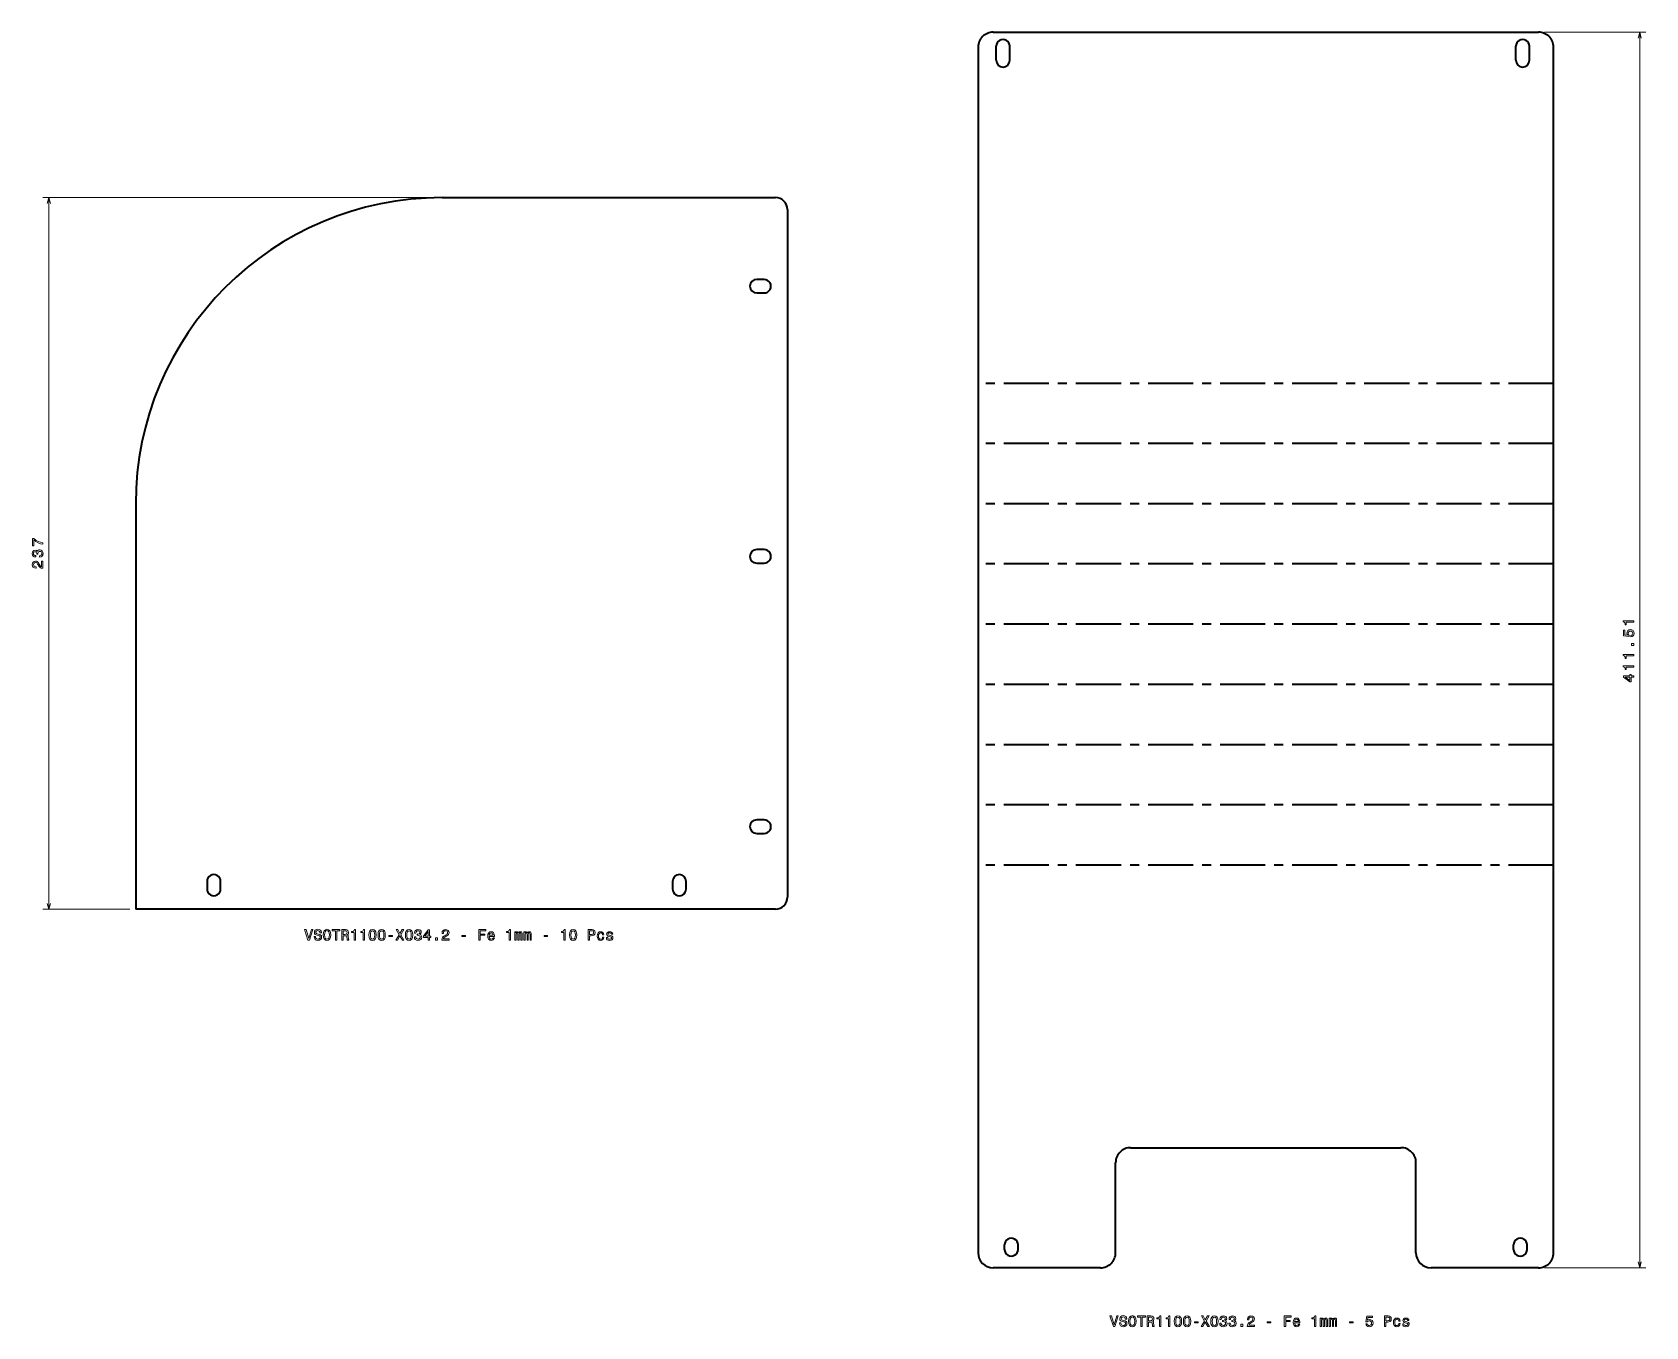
# Model space of a CAD drawing. Extents: x -595 to 1072, y -57 to 586.
# Drawn here: x -595 to -58, y -57 to 374 of the extents above; entities that cross this region are included whole.
import ezdxf

# ---------------------------------------------------------------- set-up
doc = ezdxf.new("R2010")
doc.units = 0
doc.linetypes.add('AXES', pattern=[24, 15, -3, 3, -3])

msp = doc.modelspace()

# ---------------------------------------------------------------- linework, layer by layer
at = {"color": 7, "lineweight": 35}
for p, q in [((-275.137604, 374.376984), (-93.537598, 374.376984)), ((-280.137604, 369.376984), (-280.137604, -32.128998)), ((-88.537598, -32.128998), (-88.537598, 369.376984)), ((-458.584106, 319.300842), (-347.584106, 319.300842)), ((-343.584106, 315.300842), (-343.584106, 86.300858)), ((-560.584106, 217.300858), (-560.584106, 82.300858)), ((-347.584106, 82.300858), (-560.584106, 82.300858)), ((-229.337601, 2.871002), (-139.337601, 2.871002)), ((-234.337601, -32.128998), (-234.337601, -2.128998)), ((-134.337601, -32.128998), (-134.337601, -2.128998)), ((-239.337601, -37.128998), (-275.137604, -37.128998)), ((-93.537598, -37.128998), (-129.337601, -37.128998))]:
    msp.add_line(p, q, dxfattribs=at)
at = {"color": 7, "lineweight": 13}
for p, q in [((-91.537598, 374.376984), (-57.850388, 374.376984)), ((-59.850388, -37.128998), (-59.850388, 374.376984)), ((-460.584106, 319.300842), (-591.50238, 319.300842)), ((-589.50238, 82.300858), (-589.50238, 319.300842)), ((-562.584106, 82.300858), (-591.50238, 82.300858)), ((-91.537598, -37.128998), (-57.850388, -37.128998))]:
    msp.add_line(p, q, dxfattribs=at)
at = {"color": 7, "lineweight": 35, "ltscale": 0.1175}
for p, q in [((-274.087585, 365.026978), (-274.087585, 369.72699)), ((-269.587585, 365.026978), (-269.587585, 369.72699)), ((-101.087601, 365.026978), (-101.087601, 369.72699)), ((-96.587601, 365.026978), (-96.587601, 369.72699))]:
    msp.add_line(p, q, dxfattribs=at)
at = {"color": 7, "lineweight": 35, "ltscale": 0.0625}
for p, q in [((-351.334106, 292.050842), (-353.834106, 292.050842)), ((-353.834106, 287.550842), (-351.334106, 287.550842)), ((-351.334106, 202.050858), (-353.834106, 202.050858)), ((-353.834106, 197.550858), (-351.334106, 197.550858)), ((-351.334106, 112.050858), (-353.834106, 112.050858)), ((-353.834106, 107.550858), (-351.334106, 107.550858)), ((-536.834106, 91.550858), (-536.834106, 89.050858)), ((-532.334106, 89.050858), (-532.334106, 91.550858)), ((-381.834106, 91.550858), (-381.834106, 89.050858)), ((-377.334106, 89.050858), (-377.334106, 91.550858))]:
    msp.add_line(p, q, dxfattribs=at)
at = {"color": 1, "linetype": 'AXES', "lineweight": 35}
for p, q in [((-88.537598, 257.406464), (-280.137604, 257.406464)), ((-88.537598, 237.420074), (-280.137604, 237.420074)), ((-88.537598, 217.352722), (-280.137604, 217.352722)), ((-88.537598, 197.279312), (-280.137604, 197.279312)), ((-88.537598, 177.217453), (-280.137604, 177.217453)), ((-88.537598, 157.161667), (-280.137604, 157.161667)), ((-88.537598, 137.094315), (-280.137604, 137.094315)), ((-88.537598, 117.020889), (-280.137604, 117.020889)), ((-88.537598, 96.917267), (-280.137604, 96.917267))]:
    msp.add_line(p, q, dxfattribs=at)
at = {"color": 7, "lineweight": 35, "ltscale": 0.0375}
for p, q in [((-271.337585, -31.006817), (-271.337585, -29.506817)), ((-266.837585, -31.006817), (-266.837585, -29.506817)), ((-101.837601, -31.006817), (-101.837601, -29.506817)), ((-97.337601, -31.006817), (-97.337601, -29.506817))]:
    msp.add_line(p, q, dxfattribs=at)
at = {"color": 7, "lineweight": 13}
for points in [[(-59.332756, 372.445129), (-59.850388, 374.376984), (-60.368027, 372.445129)], [(-588.984741, 317.369019), (-589.50238, 319.300842), (-590.02002, 317.369019)], [(-590.02002, 84.232712), (-589.50238, 82.300858), (-588.984741, 84.232712)], [(-60.368027, -35.197147), (-59.850388, -37.128998), (-59.332756, -35.197147)]]:
    msp.add_lwpolyline(points, dxfattribs=at)
for points in [[(-591.50238, 203.835876), (-591.50238, 204.345245), (-592.334534, 204.511658), (-593.111145, 204.804169), (-593.832336, 205.217712), (-594.508118, 205.757339), (-594.926697, 205.757339), (-594.926697, 203.356766), (-594.467773, 203.356766), (-594.467773, 205.273193), (-593.786987, 204.718445), (-593.075867, 204.29985), (-592.319397, 204.007339)], [(-592.601807, 199.529968), (-592.566467, 199.529968), (-592.082336, 199.610657), (-591.719238, 199.847687), (-591.487244, 200.220886), (-591.401489, 200.715118), (-591.487244, 201.239624), (-591.709167, 201.632996), (-592.062195, 201.885147), (-592.516052, 201.975922), (-592.813599, 201.935577), (-593.055664, 201.824631), (-593.24231, 201.643066), (-593.378479, 201.401001), (-593.650757, 201.728821), (-594.084534, 201.844803), (-594.477905, 201.769165), (-594.775452, 201.552307), (-594.962036, 201.19928), (-595.027588, 200.715118), (-594.946899, 200.26123), (-594.724976, 199.913239), (-594.371948, 199.68631), (-593.902954, 199.610657), (-593.867676, 199.610657), (-593.867676, 200.059509), (-594.19043, 200.099854), (-594.422424, 200.230972), (-594.563599, 200.44278), (-594.614014, 200.740326), (-594.57373, 201.002594), (-594.467773, 201.194229), (-594.296326, 201.310211), (-594.064331, 201.355621), (-593.8172, 201.310211), (-593.650757, 201.189178), (-593.549927, 200.977371), (-593.519653, 200.689911), (-593.524719, 200.493225), (-593.126282, 200.493225), (-593.136353, 200.740326), (-593.091003, 201.05806), (-592.969971, 201.29509), (-592.773254, 201.43631), (-592.516052, 201.486725), (-592.223572, 201.431259), (-592.006714, 201.285004), (-591.870544, 201.053009), (-591.825134, 200.745392), (-591.875549, 200.427658), (-592.026855, 200.195679), (-592.268921, 200.049408), (-592.601807, 199.993942)], [(-591.50238, 195.83429), (-591.50238, 198.239899), (-591.936096, 198.239899), (-591.936096, 196.338608), (-592.173096, 196.444519), (-592.369812, 196.626068), (-592.727905, 197.185867), (-592.87915, 197.483429), (-593.096008, 197.816284), (-593.348206, 198.053314), (-593.645752, 198.189484), (-593.983643, 198.239899), (-594.407288, 198.154175), (-594.740112, 197.917145), (-594.951965, 197.554016), (-595.027588, 197.085007), (-594.941833, 196.600861), (-594.704834, 196.232697), (-594.326599, 195.995667), (-593.827271, 195.914978), (-593.756714, 195.914978), (-593.756714, 196.373901), (-593.797058, 196.373901), (-594.139954, 196.419296), (-594.392151, 196.555466), (-594.553528, 196.772324), (-594.609009, 197.059784), (-594.558594, 197.352295), (-594.432495, 197.569153), (-594.235779, 197.710358), (-593.988708, 197.760803), (-593.756714, 197.725494), (-593.559998, 197.629669), (-593.38855, 197.468292), (-593.237244, 197.246399), (-593.075867, 196.948837), (-592.763184, 196.454605), (-592.430298, 196.106628), (-592.026855, 195.899841), (-591.517517, 195.83429)], [(-61.850388, 177.873276), (-61.850388, 178.332214), (-65.375603, 178.332214), (-65.375603, 177.989273), (-65.06797, 177.898499), (-64.861191, 177.716934), (-64.740158, 177.43956), (-64.699814, 177.056274), (-64.341743, 177.056274), (-64.341743, 177.873276)], [(-62.763214, 172.97731), (-62.34967, 173.088257), (-62.026901, 173.335388), (-61.825172, 173.698502), (-61.749519, 174.162476), (-61.840302, 174.671844), (-62.087418, 175.070251), (-62.480789, 175.322418), (-62.985115, 175.418228), (-63.454132, 175.332504), (-63.822289, 175.090424), (-64.059319, 174.712189), (-64.145058, 174.222992), (-64.084534, 173.844742), (-63.918114, 173.552246), (-64.861191, 173.693451), (-64.861191, 175.226593), (-65.274742, 175.226593), (-65.274742, 173.35556), (-63.418831, 173.078171), (-63.418831, 173.481628), (-63.655861, 173.774139), (-63.7416, 174.147339), (-63.686119, 174.470108), (-63.524742, 174.717224), (-63.277618, 174.873566), (-62.9599, 174.929047), (-62.642174, 174.873566), (-62.395058, 174.712189), (-62.238716, 174.465073), (-62.183243, 174.147339), (-62.218544, 173.880051), (-62.334534, 173.673279), (-62.51609, 173.521988), (-62.763214, 173.446335)], [(-61.850388, 166.665207), (-61.850388, 167.124146), (-65.375603, 167.124146), (-65.375603, 166.781204), (-65.06797, 166.69043), (-64.861191, 166.508865), (-64.740158, 166.231491), (-64.699814, 165.848206), (-64.341743, 165.848206), (-64.341743, 166.665207)], [(-61.850388, 170.144028), (-61.850388, 170.839996), (-62.60183, 170.839996), (-62.60183, 170.144028)], [(-61.850388, 162.929184), (-61.850388, 163.388123), (-65.375603, 163.388123), (-65.375603, 163.045181), (-65.06797, 162.954407), (-64.861191, 162.772842), (-64.740158, 162.495468), (-64.699814, 162.112183), (-64.341743, 162.112183), (-64.341743, 162.929184)], [(-61.850388, 159.561325), (-61.850388, 160.015213), (-62.717819, 160.015213), (-62.717819, 160.514496), (-63.121284, 160.514496), (-63.121284, 160.015213), (-65.274742, 160.015213), (-65.274742, 159.556274), (-63.161629, 158.023132), (-62.717819, 158.023132), (-62.717819, 159.561325)], [(-63.121284, 158.446762), (-64.689728, 159.561325), (-63.121284, 159.561325)], [(-502.103363, 75.506805), (-502.980896, 72.52626), (-503.883636, 75.506805), (-504.362732, 75.506805), (-503.233063, 72.001762), (-502.728729, 72.001762), (-501.624268, 75.506805)], [(-500.741699, 73.156662), (-501.200623, 73.156662), (-501.099762, 72.622078), (-500.847595, 72.228706), (-500.45929, 71.991676), (-499.934784, 71.905945), (-499.415314, 71.986633), (-499.027008, 72.208534), (-498.779877, 72.556519), (-498.689117, 73.01545), (-498.76474, 73.428993), (-498.976563, 73.696289), (-499.319519, 73.872803), (-499.778442, 74.003922), (-500.171814, 74.099747), (-500.429016, 74.210693), (-500.575256, 74.372078), (-500.620667, 74.624237), (-500.575256, 74.851189), (-500.444153, 75.022659), (-500.242432, 75.138649), (-499.965027, 75.178993), (-499.682617, 75.128563), (-499.460724, 74.992393), (-499.314453, 74.76545), (-499.243866, 74.457817), (-498.784912, 74.457817), (-498.784912, 74.467903), (-498.865601, 74.941963), (-499.102661, 75.294991), (-499.475861, 75.516891), (-499.980164, 75.592537), (-500.434052, 75.516891), (-500.787079, 75.305077), (-501.014038, 74.977264), (-501.094727, 74.553635), (-501.029175, 74.175392), (-500.837524, 73.91819), (-500.534912, 73.746719), (-500.121368, 73.615593), (-499.712891, 73.499603), (-499.405243, 73.388649), (-499.218628, 73.227264), (-499.153076, 72.965019), (-499.213593, 72.697731), (-499.369934, 72.496002), (-499.606964, 72.369919), (-499.914612, 72.329575), (-500.257538, 72.385048), (-500.519806, 72.546432), (-500.686218, 72.808678)], [(-498.204956, 73.751762), (-498.114166, 72.965019), (-497.851929, 72.385048), (-497.44342, 72.026978), (-496.908844, 71.905945), (-496.379303, 72.026978), (-495.965759, 72.385048), (-495.708557, 72.965019), (-495.612732, 73.751762), (-495.708557, 74.533463), (-495.819519, 74.851189), (-495.965759, 75.113434), (-496.379303, 75.471504), (-496.63147, 75.562279), (-496.908844, 75.59758), (-497.448456, 75.471504), (-497.856964, 75.118477), (-498.114166, 74.538506)], [(-494.104797, 72.001762), (-493.640839, 72.001762), (-493.640839, 75.078133), (-492.581757, 75.078133), (-492.581757, 75.501762), (-495.168945, 75.501762), (-495.168945, 75.078133), (-494.104797, 75.078133)], [(-491.961426, 72.001762), (-491.492432, 72.001762), (-491.492432, 73.479431), (-491.013306, 73.479431), (-490.660278, 73.464302), (-490.438385, 73.393692), (-490.317352, 73.227264), (-490.266907, 72.929718), (-490.241699, 72.475822), (-490.211426, 72.178276), (-490.150909, 72.001762), (-489.621368, 72.001762), (-489.621368, 72.09758), (-489.737366, 72.238792), (-489.77771, 72.501045), (-489.813019, 73.06588), (-489.898743, 73.484474), (-490.01474, 73.615593), (-490.19632, 73.711418), (-489.994568, 73.837494), (-489.853363, 74.014008), (-489.762604, 74.235916), (-489.73233, 74.503204), (-489.802948, 74.926834), (-490.004669, 75.24456), (-490.337524, 75.436203), (-490.791412, 75.501762), (-491.961426, 75.501762)], [(-487.891541, 72.001762), (-487.432617, 72.001762), (-487.432617, 75.526978), (-487.775574, 75.526978), (-487.866333, 75.219345), (-488.047882, 75.012573), (-488.325256, 74.891533), (-488.708557, 74.851189), (-488.708557, 74.493118), (-487.891541, 74.493118)], [(-484.85553, 72.001762), (-484.396606, 72.001762), (-484.396606, 75.526978), (-484.739532, 75.526978), (-484.830322, 75.219345), (-485.011871, 75.012573), (-485.289246, 74.891533), (-485.672546, 74.851189), (-485.672546, 74.493118), (-484.85553, 74.493118)], [(-482.944153, 73.711418), (-482.8685, 72.919632), (-482.63147, 72.35479), (-482.253235, 72.011848), (-481.728729, 71.900894), (-481.20929, 72.011848), (-480.831024, 72.35479), (-480.59906, 72.919632), (-480.518341, 73.711418), (-480.59906, 74.498161), (-480.694855, 74.810837), (-480.831024, 75.068047), (-481.20929, 75.410988), (-481.728729, 75.526978), (-482.253235, 75.410988), (-482.63147, 75.063004), (-482.8685, 74.498161)], [(-479.908112, 73.711418), (-479.832458, 72.919632), (-479.595428, 72.35479), (-479.217194, 72.011848), (-478.692719, 71.900894), (-478.173248, 72.011848), (-477.795013, 72.35479), (-477.563019, 72.919632), (-477.48233, 73.711418), (-477.563019, 74.498161), (-477.658844, 74.810837), (-477.795013, 75.068047), (-478.173248, 75.410988), (-478.692719, 75.526978), (-479.217194, 75.410988), (-479.595428, 75.063004), (-479.832458, 74.498161)], [(-473.957123, 72.001762), (-473.427582, 72.001762), (-472.625702, 73.418907), (-471.808716, 72.001762), (-471.274109, 72.001762), (-472.3685, 73.802193), (-471.32959, 75.506805), (-471.838959, 75.506805), (-472.610565, 74.210693), (-473.367065, 75.506805), (-473.896606, 75.506805), (-472.862732, 73.79715)], [(-470.800049, 73.711418), (-470.724396, 72.919632), (-470.487366, 72.35479), (-470.109131, 72.011848), (-469.584625, 71.900894), (-469.065186, 72.011848), (-468.686951, 72.35479), (-468.454956, 72.919632), (-468.374268, 73.711418), (-468.454956, 74.498161), (-468.550781, 74.810837), (-468.686951, 75.068047), (-469.065186, 75.410988), (-469.584625, 75.526978), (-470.109131, 75.410988), (-470.487366, 75.063004), (-470.724396, 74.498161)], [(-467.819519, 73.101189), (-467.819519, 73.06588), (-467.738831, 72.581734), (-467.50177, 72.21862), (-467.128601, 71.986633), (-466.634338, 71.900894), (-466.109863, 71.986633), (-465.716492, 72.208534), (-465.464325, 72.561562), (-465.373535, 73.01545), (-465.413879, 73.313004), (-465.524841, 73.555077), (-465.70639, 73.741676), (-465.948486, 73.877846), (-465.620667, 74.150177), (-465.504669, 74.583893), (-465.580322, 74.977264), (-465.79718, 75.274818), (-466.150208, 75.461418), (-466.634338, 75.526978), (-467.088257, 75.446289), (-467.436218, 75.224388), (-467.663177, 74.871361), (-467.738831, 74.402336), (-467.738831, 74.367035), (-467.289978, 74.367035), (-467.249634, 74.689804), (-467.1185, 74.921791), (-466.906677, 75.063004), (-466.609131, 75.113434), (-466.346893, 75.07309), (-466.155243, 74.967178), (-466.039246, 74.795708), (-465.993866, 74.563721), (-466.039246, 74.316605), (-466.160278, 74.150177), (-466.372101, 74.049316), (-466.659576, 74.019051), (-466.856262, 74.024094), (-466.856262, 73.625679), (-466.609131, 73.635765), (-466.291412, 73.590378), (-466.054382, 73.469345), (-465.913177, 73.272659), (-465.862732, 73.01545), (-465.918213, 72.722946), (-466.064453, 72.506088), (-466.296448, 72.369919), (-466.604095, 72.324532), (-466.921814, 72.374962), (-467.153809, 72.52626), (-467.300049, 72.768333), (-467.35553, 73.101189)], [(-463.235229, 72.001762), (-462.781311, 72.001762), (-462.781311, 72.869194), (-462.282043, 72.869194), (-462.282043, 73.272659), (-462.781311, 73.272659), (-462.781311, 75.426117), (-463.240265, 75.426117), (-464.773407, 73.313004), (-464.773407, 72.869194), (-463.235229, 72.869194)], [(-458.671082, 72.001762), (-456.265472, 72.001762), (-456.265472, 72.435478), (-458.166779, 72.435478), (-458.060852, 72.672508), (-457.879303, 72.869194), (-457.319519, 73.227264), (-457.021973, 73.378563), (-456.689117, 73.595421), (-456.452087, 73.84758), (-456.315918, 74.145134), (-456.265472, 74.483032), (-456.351196, 74.906662), (-456.588257, 75.239517), (-456.951355, 75.451332), (-457.42038, 75.526978), (-457.904541, 75.441246), (-458.272675, 75.204208), (-458.509705, 74.825974), (-458.590393, 74.326691), (-458.590393, 74.256088), (-458.13147, 74.256088), (-458.13147, 74.296432), (-458.08609, 74.639374), (-457.949921, 74.891533), (-457.733063, 75.052917), (-457.445587, 75.108391), (-457.153076, 75.057961), (-456.936218, 74.931877), (-456.795013, 74.735191), (-456.744568, 74.488075), (-456.779877, 74.256088), (-456.875702, 74.059402), (-457.037079, 73.887932), (-457.259003, 73.736633), (-457.556549, 73.575249), (-458.050781, 73.262566), (-458.398773, 72.929718), (-458.60553, 72.52626), (-458.671082, 72.016891)], [(-446.330322, 72.001762), (-445.861298, 72.001762), (-445.861298, 73.61055), (-444.388672, 73.61055), (-444.388672, 74.029137), (-445.861298, 74.029137), (-445.861298, 75.078133), (-444.050781, 75.078133), (-444.050781, 75.501762), (-446.330322, 75.501762)], [(-436.279175, 72.001762), (-435.820251, 72.001762), (-435.820251, 75.526978), (-436.163177, 75.526978), (-436.253967, 75.219345), (-436.435516, 75.012573), (-436.712891, 74.891533), (-437.096191, 74.851189), (-437.096191, 74.493118), (-436.279175, 74.493118)], [(-418.063019, 72.001762), (-417.604065, 72.001762), (-417.604065, 75.526978), (-417.947021, 75.526978), (-418.037811, 75.219345), (-418.21936, 75.012573), (-418.496735, 74.891533), (-418.880005, 74.851189), (-418.880005, 74.493118), (-418.063019, 74.493118)], [(-416.151611, 73.711418), (-416.075989, 72.919632), (-415.838959, 72.35479), (-415.460693, 72.011848), (-414.936218, 71.900894), (-414.416748, 72.011848), (-414.038513, 72.35479), (-413.806519, 72.919632), (-413.72583, 73.711418), (-413.806519, 74.498161), (-413.902344, 74.810837), (-414.038513, 75.068047), (-414.416748, 75.410988), (-414.936218, 75.526978), (-415.460693, 75.410988), (-415.838959, 75.063004), (-416.075989, 74.498161)], [(-409.928284, 72.001762), (-409.464294, 72.001762), (-409.464294, 73.479431), (-408.94989, 73.479431), (-408.43045, 73.504646), (-408.016907, 73.68116), (-407.749603, 74.024094), (-407.658813, 74.493118), (-407.729431, 74.926834), (-407.931152, 75.24456), (-408.264008, 75.436203), (-408.717896, 75.501762), (-409.928284, 75.501762)], [(-497.720795, 73.751762), (-497.665314, 74.361992), (-497.498901, 74.810837), (-497.241699, 75.083176), (-496.908844, 75.178993), (-496.581024, 75.083176), (-496.323822, 74.805794), (-496.15741, 74.356949), (-496.096893, 73.751762), (-496.15741, 73.141533), (-496.323822, 72.692688), (-496.581024, 72.420349), (-496.908844, 72.329575), (-497.241699, 72.420349), (-497.498901, 72.692688), (-497.665314, 73.13649)], [(-490.922546, 75.07309), (-490.614899, 75.042831), (-490.398041, 74.947006), (-490.261871, 74.770493), (-490.216492, 74.493118), (-490.266907, 74.200607), (-490.403076, 74.024094), (-490.635071, 73.933319), (-490.952789, 73.908104), (-491.492432, 73.908104), (-491.492432, 75.07309)], [(-482.459991, 73.711418), (-482.419647, 74.321648), (-482.293579, 74.760406), (-482.06662, 75.017609), (-481.728729, 75.108391), (-481.395874, 75.017609), (-481.168915, 74.760406), (-481.042847, 74.321648), (-481.002502, 73.711418), (-481.042847, 73.096146), (-481.168915, 72.657379), (-481.395874, 72.400177), (-481.728729, 72.314445), (-482.06662, 72.400177), (-482.293579, 72.657379), (-482.419647, 73.096146)], [(-479.423981, 73.711418), (-479.383636, 74.321648), (-479.257538, 74.760406), (-479.030609, 75.017609), (-478.692719, 75.108391), (-478.359863, 75.017609), (-478.132904, 74.760406), (-478.006836, 74.321648), (-477.966492, 73.711418), (-478.006836, 73.096146), (-478.132904, 72.657379), (-478.359863, 72.400177), (-478.692719, 72.314445), (-479.030609, 72.400177), (-479.257538, 72.657379), (-479.383636, 73.096146)], [(-476.266907, 73.156662), (-475.046448, 73.156662), (-475.046448, 73.555077), (-476.266907, 73.555077)], [(-470.315918, 73.711418), (-470.275574, 74.321648), (-470.149475, 74.760406), (-469.922546, 75.017609), (-469.584625, 75.108391), (-469.25177, 75.017609), (-469.024841, 74.760406), (-468.898743, 74.321648), (-468.858398, 73.711418), (-468.898743, 73.096146), (-469.024841, 72.657379), (-469.25177, 72.400177), (-469.584625, 72.314445), (-469.922546, 72.400177), (-470.149475, 72.657379), (-470.275574, 73.096146)], [(-464.349762, 73.272659), (-463.235229, 74.841103), (-463.235229, 73.272659)], [(-460.824554, 72.001762), (-460.128601, 72.001762), (-460.128601, 72.753204), (-460.824554, 72.753204)], [(-451.978729, 73.156662), (-450.75827, 73.156662), (-450.75827, 73.555077), (-451.978729, 73.555077)], [(-442.916046, 73.227264), (-441.140839, 73.227264), (-441.135803, 73.434036), (-441.216492, 74.014008), (-441.438385, 74.447731), (-441.791412, 74.709976), (-442.260437, 74.805794), (-442.71936, 74.704933), (-443.072388, 74.422508), (-443.299347, 73.963577), (-443.380035, 73.358391), (-443.304382, 72.738075), (-443.077454, 72.28418), (-442.729462, 72.001762), (-442.275574, 71.905945), (-441.882202, 71.971504), (-441.559418, 72.142975), (-441.322388, 72.415306), (-441.186218, 72.778419), (-441.625, 72.778419), (-441.715759, 72.576691), (-441.846893, 72.425392), (-442.220093, 72.304359), (-442.507568, 72.359833), (-442.724426, 72.536346), (-442.865631, 72.823807), (-442.916046, 73.212135)], [(-442.916046, 73.600464), (-442.860596, 73.948448), (-442.724426, 74.20565), (-442.517639, 74.361992), (-442.2453, 74.417465), (-441.978027, 74.361992), (-441.77124, 74.20565), (-441.645172, 73.948448), (-441.599792, 73.600464)], [(-434.372833, 72.001762), (-433.964325, 72.001762), (-433.964325, 73.812279), (-433.939117, 74.084618), (-433.863464, 74.281303), (-433.747467, 74.397293), (-433.596161, 74.442688), (-433.475128, 74.402336), (-433.39444, 74.301476), (-433.354095, 74.130005), (-433.338959, 73.903061), (-433.338959, 72.001762), (-432.955688, 72.001762), (-432.955688, 73.812279), (-432.930481, 74.079575), (-432.854828, 74.27626), (-432.733765, 74.397293), (-432.582489, 74.442688), (-432.461456, 74.402336), (-432.380737, 74.301476), (-432.330322, 73.903061), (-432.330322, 72.001762), (-431.921814, 72.001762), (-431.921814, 73.872803), (-431.947021, 74.261131), (-432.02771, 74.558678), (-432.189117, 74.740234), (-432.451355, 74.805794), (-432.759003, 74.704933), (-432.996033, 74.412422), (-433.182617, 74.69989), (-433.4953, 74.805794), (-433.782776, 74.704933), (-433.979462, 74.422508), (-433.979462, 74.709976), (-434.372833, 74.709976)], [(-431.336792, 72.001762), (-430.928284, 72.001762), (-430.928284, 73.812279), (-430.903076, 74.084618), (-430.827454, 74.281303), (-430.711426, 74.397293), (-430.56015, 74.442688), (-430.439117, 74.402336), (-430.358398, 74.301476), (-430.318054, 74.130005), (-430.302948, 73.903061), (-430.302948, 72.001762), (-429.919647, 72.001762), (-429.919647, 73.812279), (-429.89444, 74.079575), (-429.818787, 74.27626), (-429.697754, 74.397293), (-429.546448, 74.442688), (-429.425415, 74.402336), (-429.344727, 74.301476), (-429.294312, 73.903061), (-429.294312, 72.001762), (-428.885803, 72.001762), (-428.885803, 73.872803), (-428.911011, 74.261131), (-428.991699, 74.558678), (-429.153076, 74.740234), (-429.415344, 74.805794), (-429.722961, 74.704933), (-429.959991, 74.412422), (-430.146606, 74.69989), (-430.45929, 74.805794), (-430.746735, 74.704933), (-430.94342, 74.422508), (-430.94342, 74.709976), (-431.336792, 74.709976)], [(-424.65451, 73.156662), (-423.434052, 73.156662), (-423.434052, 73.555077), (-424.65451, 73.555077)], [(-415.66748, 73.711418), (-415.627136, 74.321648), (-415.501038, 74.760406), (-415.274109, 75.017609), (-414.936218, 75.108391), (-414.603363, 75.017609), (-414.376404, 74.760406), (-414.250336, 74.321648), (-414.209991, 73.711418), (-414.250336, 73.096146), (-414.376404, 72.657379), (-414.603363, 72.400177), (-414.936218, 72.314445), (-415.274109, 72.400177), (-415.501038, 72.657379), (-415.627136, 73.096146)], [(-408.843994, 75.07309), (-408.541382, 75.042831), (-408.319489, 74.947006), (-408.188354, 74.770493), (-408.142975, 74.493118), (-408.19342, 74.200607), (-408.32959, 74.024094), (-408.561584, 73.933319), (-408.879272, 73.908104), (-409.464294, 73.908104), (-409.464294, 75.07309)], [(-405.147308, 73.812279), (-404.708527, 73.812279), (-404.799316, 74.215736), (-405.016174, 74.533463), (-405.354065, 74.730148), (-405.792847, 74.805794), (-406.276978, 74.704933), (-406.645142, 74.422508), (-406.877136, 73.963577), (-406.957825, 73.348305), (-406.882172, 72.738075), (-406.655212, 72.28418), (-406.29715, 72.001762), (-405.807953, 71.905945), (-405.374237, 71.98159), (-405.036346, 72.193405), (-404.804352, 72.52626), (-404.703491, 72.970062), (-405.127136, 72.970062), (-405.202759, 72.687645), (-405.343994, 72.475822), (-405.545715, 72.344704), (-405.792847, 72.304359), (-406.100464, 72.369919), (-406.322388, 72.571648), (-406.458527, 72.89946), (-406.503937, 73.363434), (-406.458527, 73.817322), (-406.317322, 74.145134), (-406.090393, 74.346863), (-405.792847, 74.417465), (-405.530579, 74.372078), (-405.333893, 74.256088), (-405.202759, 74.064445)], [(-402.509705, 73.580292), (-402.938354, 73.68116), (-403.256104, 73.79715), (-403.362, 74.03418), (-403.331726, 74.200607), (-403.22583, 74.321648), (-403.054352, 74.397293), (-402.807251, 74.427551), (-402.57019, 74.397293), (-402.383606, 74.306519), (-402.262573, 74.170349), (-402.212128, 73.988792), (-401.778412, 73.988792), (-401.778412, 73.998878), (-401.854065, 74.326691), (-402.060852, 74.583893), (-402.383606, 74.745277), (-402.807251, 74.805794), (-403.235901, 74.745277), (-403.548584, 74.57885), (-403.74527, 74.331734), (-403.805786, 74.019051), (-403.760406, 73.716461), (-403.619202, 73.504646), (-403.387207, 73.353348), (-403.049316, 73.247437), (-402.555084, 73.126404), (-402.252472, 73.00032), (-402.171783, 72.89946), (-402.141541, 72.748161), (-402.18692, 72.561562), (-402.307953, 72.420349), (-402.504639, 72.329575), (-402.766907, 72.299316), (-403.04425, 72.329575), (-403.246002, 72.435478), (-403.382172, 72.606949), (-403.437653, 72.843979), (-403.866333, 72.843979), (-403.795715, 72.440521), (-403.588928, 72.148018), (-403.261139, 71.971504), (-402.807251, 71.905945), (-402.333191, 71.971504), (-401.985199, 72.148018), (-401.773376, 72.430435), (-401.697723, 72.798592), (-401.753204, 73.116318), (-401.909546, 73.333176), (-402.166748, 73.474388)], [(-233.968445, -53.166328), (-234.845978, -56.146877), (-235.748703, -53.166328), (-236.227814, -53.166328), (-235.098129, -56.671371), (-234.593811, -56.671371), (-233.489349, -53.166328)], [(-232.606781, -55.516472), (-233.06572, -55.516472), (-232.964844, -56.051056), (-232.712692, -56.444427), (-232.324356, -56.681458), (-231.799866, -56.767193), (-231.280411, -56.686501), (-230.892075, -56.4646), (-230.644958, -56.116615), (-230.554184, -55.657684), (-230.629837, -55.244137), (-230.841644, -54.976849), (-231.184586, -54.800335), (-231.643524, -54.669209), (-232.036896, -54.573387), (-232.294098, -54.462437), (-232.440353, -54.301056), (-232.485748, -54.048893), (-232.440353, -53.821949), (-232.309235, -53.650478), (-232.107498, -53.534485), (-231.830124, -53.494137), (-231.547699, -53.544571), (-231.325806, -53.680737), (-231.17955, -53.907684), (-231.108932, -54.215321), (-230.650009, -54.215321), (-230.650009, -54.205235), (-230.730698, -53.731171), (-230.967728, -53.378143), (-231.340927, -53.156242), (-231.845245, -53.080593), (-232.299149, -53.156242), (-232.652161, -53.368057), (-232.87912, -53.695866), (-232.959808, -54.119499), (-232.894241, -54.497742), (-232.702606, -54.754944), (-232.400009, -54.926414), (-231.986465, -55.057537), (-231.577957, -55.173534), (-231.270325, -55.284485), (-231.083725, -55.445866), (-231.018158, -55.708115), (-231.078674, -55.975407), (-231.235016, -56.177135), (-231.472046, -56.303215), (-231.779694, -56.343563), (-232.122635, -56.288086), (-232.384872, -56.126701), (-232.5513, -55.864456)], [(-230.070038, -54.921371), (-229.979263, -55.708115), (-229.71701, -56.288086), (-229.308502, -56.646156), (-228.773926, -56.767193), (-228.244385, -56.646156), (-227.830841, -56.288086), (-227.573639, -55.708115), (-227.477814, -54.921371), (-227.573639, -54.139671), (-227.684586, -53.821949), (-227.830841, -53.5597), (-228.244385, -53.20163), (-228.496552, -53.110851), (-228.773926, -53.07555), (-229.313553, -53.20163), (-229.722046, -53.554657), (-229.979263, -54.134628)], [(-229.585892, -54.921371), (-229.530411, -54.311142), (-229.363983, -53.862293), (-229.106781, -53.589958), (-228.773926, -53.494137), (-228.446121, -53.589958), (-228.188904, -53.867336), (-228.022491, -54.316185), (-227.96196, -54.921371), (-228.022491, -55.531601), (-228.188904, -55.98045), (-228.446121, -56.252785), (-228.773926, -56.343563), (-229.106781, -56.252785), (-229.363983, -55.98045), (-229.530411, -55.536644)], [(-225.969894, -56.671371), (-225.50592, -56.671371), (-225.50592, -53.595001), (-224.446838, -53.595001), (-224.446838, -53.171371), (-227.034012, -53.171371), (-227.034012, -53.595001), (-225.969894, -53.595001)], [(-223.826523, -56.671371), (-223.357498, -56.671371), (-223.357498, -55.193707), (-222.878387, -55.193707), (-222.52536, -55.208836), (-222.303467, -55.279442), (-222.182434, -55.445866), (-222.131989, -55.743416), (-222.106781, -56.197308), (-222.076523, -56.494858), (-222.016006, -56.671371), (-221.486465, -56.671371), (-221.486465, -56.57555), (-221.602448, -56.434341), (-221.642807, -56.172092), (-221.678101, -55.60725), (-221.76384, -55.188663), (-221.879837, -55.057537), (-222.061386, -54.961716), (-221.859665, -54.835636), (-221.718445, -54.659122), (-221.62767, -54.437222), (-221.597412, -54.16993), (-221.668015, -53.7463), (-221.869751, -53.428577), (-222.202606, -53.236935), (-222.656494, -53.171371), (-223.826523, -53.171371)], [(-222.787613, -53.600044), (-222.47998, -53.630306), (-222.263123, -53.726128), (-222.126953, -53.902641), (-222.081558, -54.180016), (-222.131989, -54.472523), (-222.268158, -54.649036), (-222.500153, -54.739815), (-222.817871, -54.76503), (-223.357498, -54.76503), (-223.357498, -53.600044)], [(-219.756638, -56.671371), (-219.297699, -56.671371), (-219.297699, -53.146156), (-219.64064, -53.146156), (-219.731415, -53.453793), (-219.912979, -53.660564), (-220.190353, -53.781601), (-220.573639, -53.821949), (-220.573639, -54.180016), (-219.756638, -54.180016)], [(-216.720612, -56.671371), (-216.261673, -56.671371), (-216.261673, -53.146156), (-216.604614, -53.146156), (-216.695389, -53.453793), (-216.876953, -53.660564), (-217.154327, -53.781601), (-217.537613, -53.821949), (-217.537613, -54.180016), (-216.720612, -54.180016)], [(-214.809235, -54.961716), (-214.733582, -55.753506), (-214.496552, -56.318344), (-214.118301, -56.661285), (-213.593811, -56.772236), (-213.074356, -56.661285), (-212.696106, -56.318344), (-212.464127, -55.753506), (-212.383438, -54.961716), (-212.464127, -54.174973), (-212.559952, -53.862293), (-212.696106, -53.605087), (-213.074356, -53.26215), (-213.593811, -53.146156), (-214.118301, -53.26215), (-214.496552, -53.61013), (-214.733582, -54.174973)], [(-214.325073, -54.961716), (-214.284729, -54.351486), (-214.158646, -53.912727), (-213.931702, -53.655521), (-213.593811, -53.564743), (-213.260956, -53.655521), (-213.034012, -53.912727), (-212.907928, -54.351486), (-212.867584, -54.961716), (-212.907928, -55.576992), (-213.034012, -56.015751), (-213.260956, -56.272957), (-213.593811, -56.358692), (-213.931702, -56.272957), (-214.158646, -56.015751), (-214.284729, -55.576992)], [(-211.773209, -54.961716), (-211.697556, -55.753506), (-211.460526, -56.318344), (-211.082275, -56.661285), (-210.557785, -56.772236), (-210.03833, -56.661285), (-209.660095, -56.318344), (-209.428101, -55.753506), (-209.347412, -54.961716), (-209.428101, -54.174973), (-209.523926, -53.862293), (-209.660095, -53.605087), (-210.03833, -53.26215), (-210.557785, -53.146156), (-211.082275, -53.26215), (-211.460526, -53.61013), (-211.697556, -54.174973)], [(-211.289063, -54.961716), (-211.248703, -54.351486), (-211.12262, -53.912727), (-210.895691, -53.655521), (-210.557785, -53.564743), (-210.22493, -53.655521), (-209.997986, -53.912727), (-209.871902, -54.351486), (-209.831558, -54.961716), (-209.871902, -55.576992), (-209.997986, -56.015751), (-210.22493, -56.272957), (-210.557785, -56.358692), (-210.895691, -56.272957), (-211.12262, -56.015751), (-211.248703, -55.576992)], [(-205.822205, -56.671371), (-205.292664, -56.671371), (-204.490784, -55.254223), (-203.673782, -56.671371), (-203.139206, -56.671371), (-204.233582, -54.870937), (-203.194672, -53.166328), (-203.704041, -53.166328), (-204.475662, -54.462437), (-205.232147, -53.166328), (-205.761673, -53.166328), (-204.727814, -54.875984)], [(-202.665131, -54.961716), (-202.589493, -55.753506), (-202.352463, -56.318344), (-201.974213, -56.661285), (-201.449722, -56.772236), (-200.930267, -56.661285), (-200.552032, -56.318344), (-200.320038, -55.753506), (-200.239349, -54.961716), (-200.320038, -54.174973), (-200.415863, -53.862293), (-200.552032, -53.605087), (-200.930267, -53.26215), (-201.449722, -53.146156), (-201.974213, -53.26215), (-202.352463, -53.61013), (-202.589493, -54.174973)], [(-202.180984, -54.961716), (-202.14064, -54.351486), (-202.014557, -53.912727), (-201.787613, -53.655521), (-201.449722, -53.564743), (-201.116867, -53.655521), (-200.889923, -53.912727), (-200.76384, -54.351486), (-200.723495, -54.961716), (-200.76384, -55.576992), (-200.889923, -56.015751), (-201.116867, -56.272957), (-201.449722, -56.358692), (-201.787613, -56.272957), (-202.014557, -56.015751), (-202.14064, -55.576992)], [(-199.684586, -55.571949), (-199.684586, -55.60725), (-199.603897, -56.0914), (-199.366867, -56.454514), (-198.993668, -56.686501), (-198.499435, -56.772236), (-197.974945, -56.686501), (-197.581573, -56.4646), (-197.329407, -56.111572), (-197.238617, -55.657684), (-197.278976, -55.36013), (-197.389923, -55.118057), (-197.571472, -54.931458), (-197.813553, -54.795292), (-197.485748, -54.522957), (-197.369751, -54.089237), (-197.445404, -53.695866), (-197.662262, -53.398315), (-198.015289, -53.211716), (-198.499435, -53.146156), (-198.953323, -53.226849), (-199.3013, -53.44875), (-199.528259, -53.801773), (-199.603897, -54.270794), (-199.603897, -54.306099), (-199.15506, -54.306099), (-199.114716, -53.98333), (-198.983582, -53.751343), (-198.771759, -53.61013), (-198.474213, -53.5597), (-198.211975, -53.600044), (-198.020325, -53.705956), (-197.904327, -53.877422), (-197.858948, -54.109413), (-197.904327, -54.356529), (-198.02536, -54.522957), (-198.237183, -54.623821), (-198.524658, -54.654079), (-198.721344, -54.649036), (-198.721344, -55.047451), (-198.474213, -55.037365), (-198.156494, -55.082756), (-197.919464, -55.203793), (-197.778259, -55.400478), (-197.727814, -55.657684), (-197.783295, -55.950191), (-197.92955, -56.167049), (-198.16153, -56.303215), (-198.469177, -56.348606), (-198.786896, -56.298172), (-199.01889, -56.146877), (-199.165131, -55.9048), (-199.220612, -55.571949)], [(-196.64856, -55.571949), (-196.64856, -55.60725), (-196.567871, -56.0914), (-196.330841, -56.454514), (-195.957642, -56.686501), (-195.463409, -56.772236), (-194.938919, -56.686501), (-194.545547, -56.4646), (-194.293381, -56.111572), (-194.202606, -55.657684), (-194.24295, -55.36013), (-194.353897, -55.118057), (-194.535461, -54.931458), (-194.777527, -54.795292), (-194.449722, -54.522957), (-194.333725, -54.089237), (-194.409378, -53.695866), (-194.626236, -53.398315), (-194.979263, -53.211716), (-195.463409, -53.146156), (-195.917297, -53.226849), (-196.265289, -53.44875), (-196.492233, -53.801773), (-196.567871, -54.270794), (-196.567871, -54.306099), (-196.119034, -54.306099), (-196.07869, -53.98333), (-195.947556, -53.751343), (-195.735748, -53.61013), (-195.438202, -53.5597), (-195.175949, -53.600044), (-194.984299, -53.705956), (-194.868317, -53.877422), (-194.822922, -54.109413), (-194.868317, -54.356529), (-194.989349, -54.522957), (-195.201172, -54.623821), (-195.488632, -54.654079), (-195.685318, -54.649036), (-195.685318, -55.047451), (-195.438202, -55.037365), (-195.120468, -55.082756), (-194.883438, -55.203793), (-194.742233, -55.400478), (-194.691803, -55.657684), (-194.747269, -55.950191), (-194.893524, -56.167049), (-195.125519, -56.303215), (-195.433151, -56.348606), (-195.75087, -56.298172), (-195.982864, -56.146877), (-196.12912, -55.9048), (-196.184601, -55.571949)], [(-190.536179, -56.671371), (-188.130554, -56.671371), (-188.130554, -56.237656), (-190.03186, -56.237656), (-189.925949, -56.000622), (-189.744385, -55.803936), (-189.184601, -55.445866), (-188.887039, -55.294571), (-188.554199, -55.077713), (-188.317154, -54.82555), (-188.181, -54.528), (-188.130554, -54.190102), (-188.216293, -53.766472), (-188.453323, -53.43362), (-188.816437, -53.221802), (-189.285461, -53.146156), (-189.769608, -53.231892), (-190.137756, -53.468922), (-190.374786, -53.847164), (-190.45549, -54.346443), (-190.45549, -54.417049), (-189.996552, -54.417049), (-189.996552, -54.376701), (-189.951172, -54.033764), (-189.815002, -53.781601), (-189.598145, -53.62022), (-189.310669, -53.564743), (-189.018158, -53.615177), (-188.8013, -53.741257), (-188.660095, -53.937943), (-188.609665, -54.185059), (-188.644974, -54.417049), (-188.740784, -54.613735), (-188.902176, -54.785206), (-189.124084, -54.936501), (-189.421631, -55.097885), (-189.915863, -55.410564), (-190.26384, -55.743416), (-190.470612, -56.146877), (-190.536179, -56.656242)], [(-178.195404, -56.671371), (-177.726379, -56.671371), (-177.726379, -55.06258), (-176.253754, -55.06258), (-176.253754, -54.643993), (-177.726379, -54.643993), (-177.726379, -53.595001), (-175.915863, -53.595001), (-175.915863, -53.171371), (-178.195404, -53.171371)], [(-168.144257, -56.671371), (-167.685318, -56.671371), (-167.685318, -53.146156), (-168.028259, -53.146156), (-168.119049, -53.453793), (-168.300598, -53.660564), (-168.577972, -53.781601), (-168.961258, -53.821949), (-168.961258, -54.180016), (-168.144257, -54.180016)], [(-151.088043, -55.758549), (-150.977081, -56.172092), (-150.72998, -56.494858), (-150.366852, -56.696587), (-149.902893, -56.772236), (-149.393524, -56.681458), (-148.995102, -56.434341), (-148.74295, -56.04097), (-148.647125, -55.536644), (-148.732849, -55.067627), (-148.97493, -54.699471), (-149.35318, -54.462437), (-149.842361, -54.376701), (-150.220612, -54.437222), (-150.513123, -54.603649), (-150.371902, -53.660564), (-148.83876, -53.660564), (-148.83876, -53.247021), (-150.709808, -53.247021), (-150.987183, -55.102928), (-150.58371, -55.102928), (-150.291214, -54.865894), (-149.918015, -54.780163), (-149.595245, -54.835636), (-149.348129, -54.997021), (-149.191788, -55.244137), (-149.136322, -55.561863), (-149.191788, -55.879585), (-149.35318, -56.126701), (-149.600281, -56.283043), (-149.918015, -56.33852), (-150.185303, -56.303215), (-150.392075, -56.187222), (-150.543365, -56.005665), (-150.619019, -55.758549)], [(-144.829391, -56.671371), (-144.365417, -56.671371), (-144.365417, -55.193707), (-143.851013, -55.193707), (-143.331543, -55.168491), (-142.917999, -54.991978), (-142.650711, -54.649036), (-142.559937, -54.180016), (-142.630539, -53.7463), (-142.832275, -53.428577), (-143.165131, -53.236935), (-143.619019, -53.171371), (-144.829391, -53.171371)], [(-143.745087, -53.600044), (-143.442505, -53.630306), (-143.220596, -53.726128), (-143.089478, -53.902641), (-143.044083, -54.180016), (-143.094513, -54.472523), (-143.230682, -54.649036), (-143.462677, -54.739815), (-143.780396, -54.76503), (-144.365417, -54.76503), (-144.365417, -53.600044)], [(-208.131989, -55.516472), (-206.91153, -55.516472), (-206.91153, -55.118057), (-208.131989, -55.118057)], [(-192.689636, -56.671371), (-191.993668, -56.671371), (-191.993668, -55.91993), (-192.689636, -55.91993)], [(-183.843811, -55.516472), (-182.623352, -55.516472), (-182.623352, -55.118057), (-183.843811, -55.118057)], [(-174.781143, -55.445866), (-173.00592, -55.445866), (-173.000885, -55.239094), (-173.081573, -54.659122), (-173.303467, -54.225407), (-173.656494, -53.963158), (-174.125519, -53.867336), (-174.584457, -53.968201), (-174.937485, -54.250622), (-175.164429, -54.709557), (-175.245117, -55.314743), (-175.169464, -55.935059), (-174.94252, -56.38895), (-174.594543, -56.671371), (-174.140656, -56.767193), (-173.747284, -56.70163), (-173.424515, -56.530163), (-173.187485, -56.257828), (-173.051315, -55.894714), (-173.490082, -55.894714), (-173.580856, -56.096443), (-173.711975, -56.247742), (-174.085175, -56.368778), (-174.372635, -56.313301), (-174.589493, -56.136787), (-174.730713, -55.849327), (-174.781143, -55.460999)], [(-174.781143, -55.07267), (-174.725662, -54.724686), (-174.589493, -54.46748), (-174.382721, -54.311142), (-174.110382, -54.255665), (-173.843094, -54.311142), (-173.636322, -54.46748), (-173.510254, -54.724686), (-173.464859, -55.07267)], [(-166.237915, -56.671371), (-165.829407, -56.671371), (-165.829407, -54.860851), (-165.804199, -54.58852), (-165.728546, -54.391834), (-165.612549, -54.275837), (-165.461243, -54.23045), (-165.34021, -54.270794), (-165.259521, -54.371658), (-165.219177, -54.543129), (-165.204041, -54.770073), (-165.204041, -56.671371), (-164.82077, -56.671371), (-164.82077, -54.860851), (-164.795547, -54.593563), (-164.71991, -54.396877), (-164.598862, -54.275837), (-164.447571, -54.23045), (-164.326538, -54.270794), (-164.245834, -54.371658), (-164.195404, -54.770073), (-164.195404, -56.671371), (-163.786896, -56.671371), (-163.786896, -54.800335), (-163.812119, -54.412006), (-163.892807, -54.114456), (-164.054199, -53.932899), (-164.316437, -53.867336), (-164.624084, -53.968201), (-164.861115, -54.260708), (-165.047699, -53.973244), (-165.360382, -53.867336), (-165.647858, -53.968201), (-165.844543, -54.250622), (-165.844543, -53.963158), (-166.237915, -53.963158)], [(-163.201874, -56.671371), (-162.793381, -56.671371), (-162.793381, -54.860851), (-162.768158, -54.58852), (-162.69252, -54.391834), (-162.576523, -54.275837), (-162.425232, -54.23045), (-162.304199, -54.270794), (-162.223495, -54.371658), (-162.183151, -54.543129), (-162.16803, -54.770073), (-162.16803, -56.671371), (-161.784729, -56.671371), (-161.784729, -54.860851), (-161.759521, -54.593563), (-161.683868, -54.396877), (-161.562836, -54.275837), (-161.41153, -54.23045), (-161.290497, -54.270794), (-161.209808, -54.371658), (-161.159378, -54.770073), (-161.159378, -56.671371), (-160.750885, -56.671371), (-160.750885, -54.800335), (-160.776093, -54.412006), (-160.856781, -54.114456), (-161.018158, -53.932899), (-161.280426, -53.867336), (-161.588043, -53.968201), (-161.825073, -54.260708), (-162.011688, -53.973244), (-162.324371, -53.867336), (-162.611816, -53.968201), (-162.808502, -54.250622), (-162.808502, -53.963158), (-163.201874, -53.963158)], [(-156.519592, -55.516472), (-155.299133, -55.516472), (-155.299133, -55.118057), (-156.519592, -55.118057)], [(-140.048401, -54.860851), (-139.60965, -54.860851), (-139.700424, -54.457394), (-139.917282, -54.139671), (-140.255188, -53.942986), (-140.693939, -53.867336), (-141.178101, -53.968201), (-141.546234, -54.250622), (-141.778229, -54.709557), (-141.858917, -55.324829), (-141.783279, -55.935059), (-141.556335, -56.38895), (-141.198273, -56.671371), (-140.709076, -56.767193), (-140.27536, -56.691544), (-139.937454, -56.479729), (-139.705475, -56.146877), (-139.604599, -55.703072), (-140.028229, -55.703072), (-140.103882, -55.985493), (-140.245087, -56.197308), (-140.446823, -56.32843), (-140.693939, -56.368778), (-141.001587, -56.303215), (-141.22348, -56.101486), (-141.35965, -55.773678), (-141.405029, -55.3097), (-141.35965, -54.855808), (-141.218445, -54.528), (-140.991486, -54.326271), (-140.693939, -54.255665), (-140.431702, -54.301056), (-140.235016, -54.417049), (-140.103882, -54.608692)], [(-137.410797, -55.092842), (-137.839478, -54.991978), (-138.157196, -54.875984), (-138.263092, -54.63895), (-138.232849, -54.472523), (-138.126923, -54.351486), (-137.955475, -54.275837), (-137.708344, -54.245579), (-137.471313, -54.275837), (-137.284714, -54.366615), (-137.163666, -54.502785), (-137.113251, -54.684341), (-136.679535, -54.684341), (-136.679535, -54.674252), (-136.755173, -54.346443), (-136.961945, -54.089237), (-137.284714, -53.927856), (-137.708344, -53.867336), (-138.137024, -53.927856), (-138.449707, -54.094284), (-138.646393, -54.3414), (-138.706909, -54.654079), (-138.661514, -54.956673), (-138.520294, -55.168491), (-138.288315, -55.319786), (-137.950424, -55.425694), (-137.456177, -55.54673), (-137.153595, -55.672813), (-137.072906, -55.773678), (-137.042633, -55.924973), (-137.088028, -56.111572), (-137.209076, -56.252785), (-137.405762, -56.343563), (-137.667999, -56.373821), (-137.945374, -56.343563), (-138.14711, -56.237656), (-138.283264, -56.066185), (-138.338745, -55.829151), (-138.767426, -55.829151), (-138.696808, -56.232609), (-138.490051, -56.525116), (-138.162231, -56.70163), (-137.708344, -56.767193), (-137.234283, -56.70163), (-136.886292, -56.525116), (-136.674484, -56.242699), (-136.598846, -55.874542), (-136.654312, -55.55682), (-136.810654, -55.339958), (-137.067856, -55.19875)]]:
    msp.add_lwpolyline(points, close=True, dxfattribs=at)
at = {"color": 7, "lineweight": 35}
for centre, radius, start, end in [((-275.137604, 369.376984), 5, 90.000003, 180.000009), ((-271.837585, 369.72699), 2.25, 0, 180.000009), ((-98.837601, 369.72699), 2.25, 0, 180.000009), ((-93.537598, 369.376984), 5, 0, 90.000003), ((-271.837585, 365.026978), 2.25, 180.000009, 360), ((-98.837601, 365.026978), 2.25, 180.000009, 360), ((-458.584106, 217.300858), 102, 90.000003, 179.999995), ((-347.584106, 315.300842), 4, 0, 90.000003), ((-353.834106, 289.800842), 2.25, 90.000003, 269.999997), ((-351.334106, 289.800842), 2.25, 269.999997, 90.000003), ((-353.834106, 199.800858), 2.25, 90.000003, 269.999997), ((-351.334106, 199.800858), 2.25, 269.999997, 90.000003), ((-353.834106, 109.800858), 2.25, 90.000003, 269.999997), ((-351.334106, 109.800858), 2.25, 269.999997, 90.000003), ((-534.584106, 91.550858), 2.25, 360, 180.000005), ((-379.584106, 91.550858), 2.25, 0, 179.999995), ((-534.584106, 89.050858), 2.25, 179.999995, 360), ((-379.584106, 89.050858), 2.25, 179.999995, 360), ((-347.584106, 86.300858), 4, 269.999997, 360), ((-229.337601, -2.128998), 5, 90.000003, 180.000009), ((-139.337601, -2.128998), 5, 0, 90.000003), ((-275.137604, -32.128998), 5, 180.000009, 269.999997), ((-269.087585, -29.506817), 2.25, 0, 180.000009), ((-269.087585, -31.006817), 2.25, 180.000009, 0.00001), ((-239.337601, -32.128998), 5, 269.999997, 0.00001), ((-129.337601, -32.128998), 5, 180.000009, 269.999997), ((-99.587601, -29.506817), 2.25, 0, 180.000009), ((-99.587601, -31.006817), 2.25, 180.000009, 0.00001), ((-93.537598, -32.128998), 5, 269.999997, 0.00001)]:
    msp.add_arc(centre, radius, start, end, dxfattribs=at)

doc.saveas('drawing.dxf')
